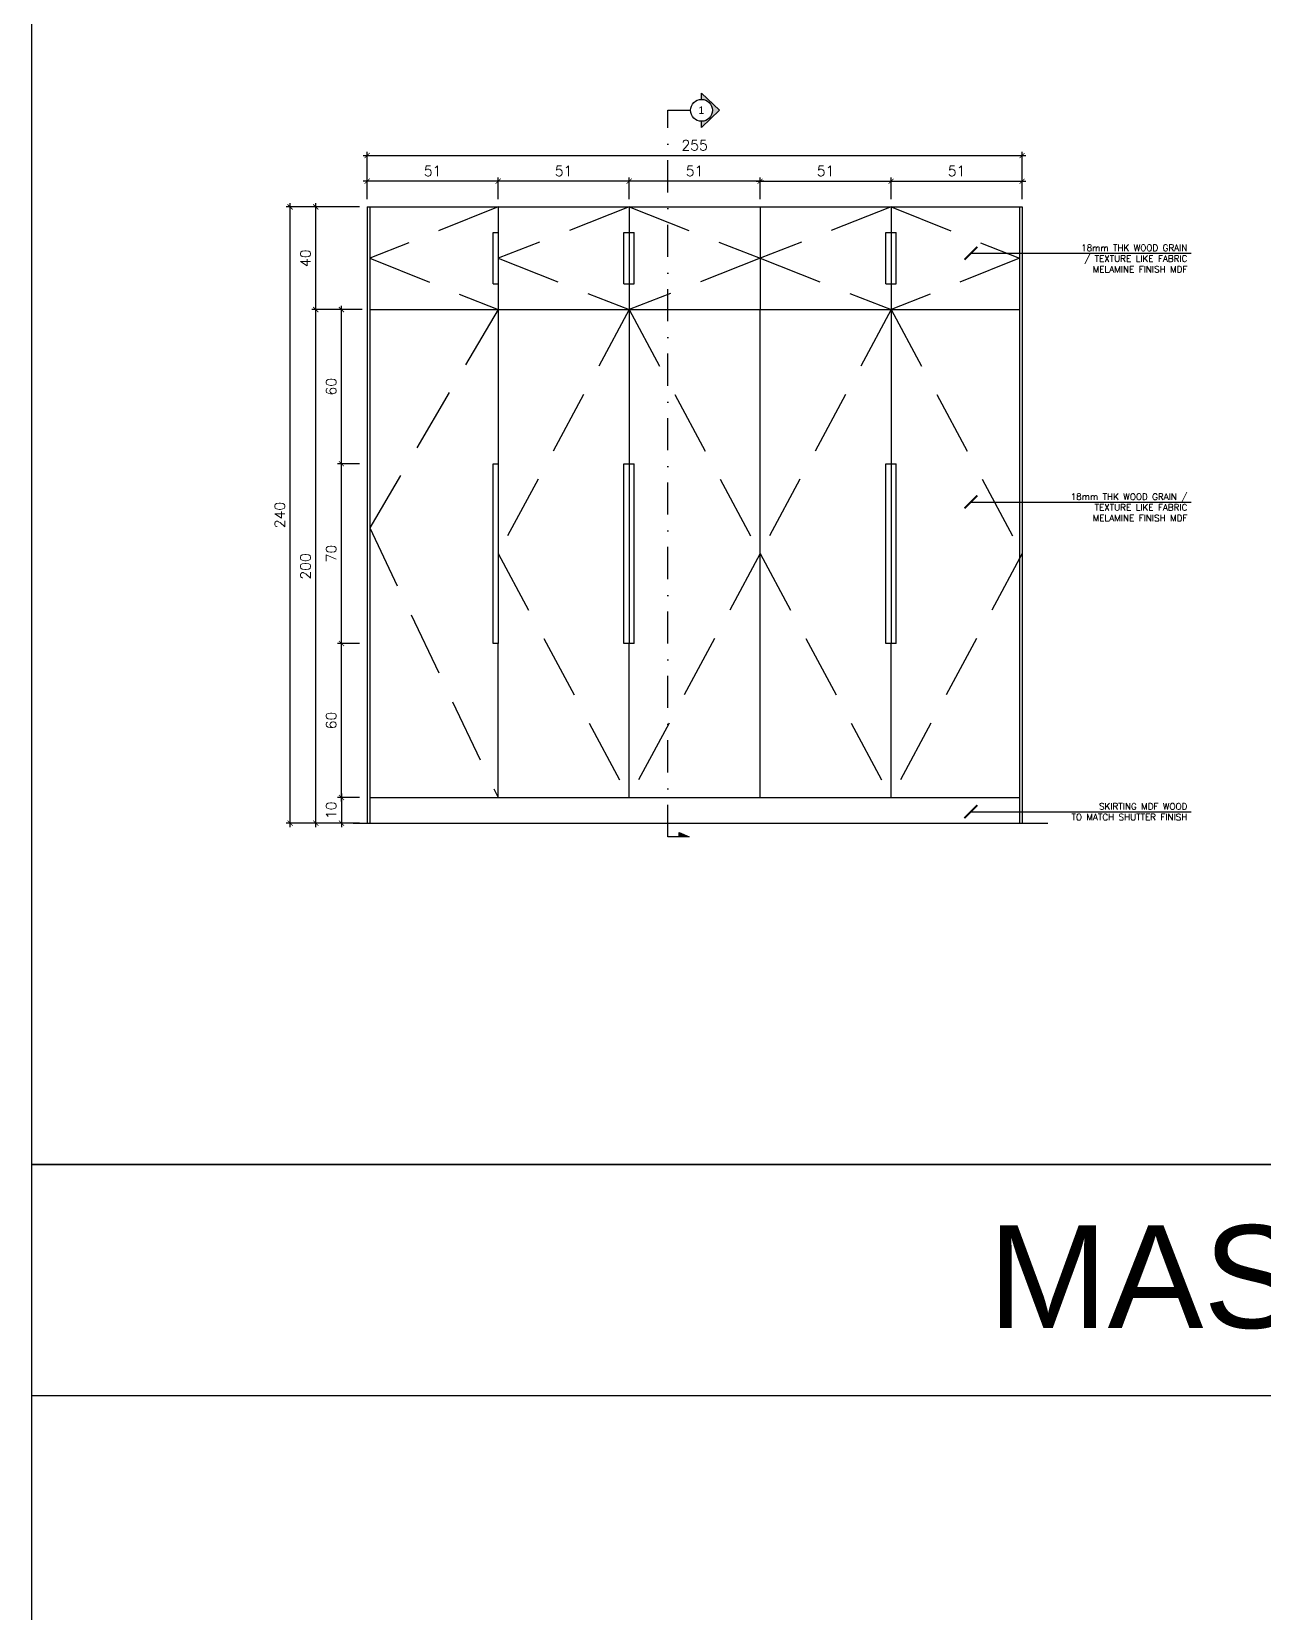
# Model space of a CAD drawing. Header units: centimetres. Extents: x -1287 to 4833, y -4090 to 0.
# Drawn here: x 0 to 480, y -1774 to -1159 of the extents above; entities that cross this region are included whole.
import ezdxf
from ezdxf.enums import TextEntityAlignment as Align

# ---------------------------------------------------------------- set-up
doc = ezdxf.new("R2010")
doc.units = ezdxf.units.CM
doc.header["$LTSCALE"] = 100
doc.header["$MEASUREMENT"] = 0
doc.linetypes.add('DASHDOT', pattern=[1, 0.5, -0.25, 0, -0.25])
doc.linetypes.add('HIDDEN', pattern=[0.375, 0.25, -0.125])
for name, color, linetype in [('CABINET', 4, 'Continuous'), ('DIM IN', 1, 'Continuous'), ('HIDDEN', 8, 'HIDDEN'), ('ID_TitleBlock-Text', 3, 'Continuous'), ('SECTION LINE', 6, 'DASHDOT'), ('TEXT', 3, 'Continuous'), ('WALL SECTION Y-Y FOR XREF$0$TEXT', 3, 'Continuous')]:
    doc.layers.add(name, color=color, linetype=linetype)
doc.styles.add('ART', font='arial.ttf')
doc.styles.add('ROMANS', font='romans')
doc.styles.add('WALL SECTION Y-Y FOR XREF$0$ART', font='arial.ttf')
doc.styles.add('WALL SECTION Y-Y FOR XREF$0$PL18', font='romans.shx', dxfattribs={"height": 18})
doc.dimstyles.new('AS-17-100', dxfattribs={"dimtxt": 10, "dimasz": 5, "dimexe": 10, "dimexo": 10, "dimgap": 6, "dimtad": 1, "dimtoh": 1, "dimdec": 0, "dimdsep": 46, "dimtxsty": 'ROMANS', "dimblk1": 'ARCHTICK', "dimblk2": 'ARCHTICK', "dimsah": 1, "dimcen": 25, "dimdle": 10, "dimclrd": 1, "dimclre": 1, "dimclrt": 2, "dimadec": 0, "dimazin": 0, "dimtfac": 1, "dimtdec": 0, "dimtofl": 0, "dimtmove": 2, "dimatfit": 3, "dimldrblk": 'ARCHTICK', "dimfxl": 1, "dimtolj": 1, "dimtzin": 0, "dimarcsym": 0})
doc.dimstyles.new('WALL SECTION Y-Y FOR XREF$0$18-MH-100', dxfattribs={"dimtxt": 18, "dimasz": 12, "dimexe": 15, "dimexo": 15, "dimgap": 6, "dimtad": 1, "dimtoh": 1, "dimdec": 0, "dimzin": 0, "dimdsep": 46, "dimtxsty": 'WALL SECTION Y-Y FOR XREF$0$PL18', "dimblk1": 'WALL SECTION Y-Y FOR XREF$0$_ARCHTICK', "dimblk2": 'WALL SECTION Y-Y FOR XREF$0$_ARCHTICK', "dimsah": 1, "dimcen": 25, "dimdle": 15, "dimclrd": 1, "dimclre": 1, "dimclrt": 2, "dimadec": 0, "dimazin": 0, "dimtfac": 1, "dimtdec": 0, "dimtmove": 2, "dimatfit": 3, "dimldrblk": 'WALL SECTION Y-Y FOR XREF$0$_ARCHTICK', "dimfxl": 1, "dimtolj": 1, "dimtzin": 0, "dimarcsym": 0})

# ---------------------------------------------------------------- blocks, each defined once
blk = doc.blocks.new('_ARCHTICK')
at = {"color": 0, "linetype": 'ByBlock', "const_width": 0.15}
blk.add_lwpolyline([(-0.5, -0.5), (0.5, 0.5)], dxfattribs=at)
blk = doc.blocks.new('*D120')
at = {"layer": 'Defpoints', "color": 0, "transparency": 16777216}
for p in [(110.6239394861552, -1267.041637517144), (130.6239394861551, -1267.041637517144), (130.6239394861551, -1467.041637517144)]:
    blk.add_point(p, dxfattribs=at)
at = {"layer": 'DIM IN', "color": 1, "lineweight": -2, "transparency": 16777216}
for p, q in [((127.6239394861551, -1267.041637517144), (109.1239394861552, -1267.041637517144)), ((110.6239394861552, -1468.541637517144), (110.6239394861552, -1265.541637517144)), ((127.6239394861551, -1467.041637517144), (109.1239394861552, -1467.041637517144))]:
    blk.add_line(p, q, dxfattribs=at)
at = {"layer": 'DIM IN', "color": 1, "lineweight": -2, "transparency": 16777216, "xscale": 2, "yscale": 2, "zscale": 2}
for p, rotation in [((110.6239394861552, -1267.041637517144), 90), ((110.6239394861552, -1467.041637517144), 270)]:
    blk.add_blockref('_ARCHTICK', p, dxfattribs=dict(at, rotation=rotation))
at = {"layer": 'DIM IN', "color": 2, "transparency": 16777216, "insert": (106.6239394861548, -1367.041637517144), "char_height": 4, "attachment_point": 5, "rotation": 90, "style": 'ROMANS'}
blk.add_mtext('\\A1;200', dxfattribs=at)
blk = doc.blocks.new('*D284')
at = {"layer": 'Defpoints', "color": 0, "transparency": 16777216}
for p in [(334.6239394861564, -1217.041637517144), (283.623939486165, -1227.041637517146), (334.6239394861564, -1227.041637517144)]:
    blk.add_point(p, dxfattribs=at)
at = {"layer": 'DIM IN', "color": 1, "lineweight": -2, "transparency": 16777216}
for p, q in [((282.123939486165, -1217.041637517144), (336.1239394861564, -1217.041637517144)), ((283.623939486165, -1224.041637517146), (283.623939486165, -1215.541637517144)), ((334.6239394861564, -1224.041637517144), (334.6239394861564, -1215.541637517144))]:
    blk.add_line(p, q, dxfattribs=at)
at = {"layer": 'DIM IN', "color": 1, "lineweight": -2, "transparency": 16777216, "xscale": 2, "yscale": 2, "zscale": 2, "rotation": 180}
blk.add_blockref('_ARCHTICK', (283.623939486165, -1217.041637517144), dxfattribs=at)
at = {"layer": 'DIM IN', "color": 1, "lineweight": -2, "transparency": 16777216, "xscale": 2, "yscale": 2, "zscale": 2}
blk.add_blockref('_ARCHTICK', (334.6239394861564, -1217.041637517144), dxfattribs=at)
at = {"layer": 'DIM IN', "color": 2, "transparency": 16777216, "insert": (309.1239394861607, -1213.041637517144), "char_height": 4, "attachment_point": 5, "style": 'ROMANS'}
blk.add_mtext('\\A1;51', dxfattribs=at)
blk = doc.blocks.new('*D121')
at = {"layer": 'Defpoints', "color": 0, "transparency": 16777216}
for p in [(385.6239394861586, -1207.041637517144), (130.623939486155, -1227.041637517144), (385.6239394861586, -1227.041637517144)]:
    blk.add_point(p, dxfattribs=at)
at = {"layer": 'DIM IN', "color": 1, "lineweight": -2, "transparency": 16777216}
for p, q in [((130.623939486155, -1224.041637517144), (130.623939486155, -1205.541637517144)), ((385.6239394861586, -1224.041637517144), (385.6239394861586, -1205.541637517144)), ((129.123939486155, -1207.041637517144), (387.1239394861586, -1207.041637517144))]:
    blk.add_line(p, q, dxfattribs=at)
at = {"layer": 'DIM IN', "color": 1, "lineweight": -2, "transparency": 16777216, "xscale": 2, "yscale": 2, "zscale": 2, "rotation": 180}
blk.add_blockref('_ARCHTICK', (130.623939486155, -1207.041637517144), dxfattribs=at)
at = {"layer": 'DIM IN', "color": 1, "lineweight": -2, "transparency": 16777216, "xscale": 2, "yscale": 2, "zscale": 2}
blk.add_blockref('_ARCHTICK', (385.6239394861586, -1207.041637517144), dxfattribs=at)
at = {"layer": 'DIM IN', "color": 2, "transparency": 16777216, "insert": (258.1239394861568, -1203.041637517144), "char_height": 4, "attachment_point": 5, "style": 'ROMANS'}
blk.add_mtext('\\A1;255', dxfattribs=at)
blk = doc.blocks.new('*D122')
at = {"layer": 'Defpoints', "color": 0, "transparency": 16777216}
for p in [(120.6239394861552, -1327.041637517145), (130.6239394861551, -1327.041637517145), (130.6239394861551, -1397.041637517145)]:
    blk.add_point(p, dxfattribs=at)
at = {"layer": 'DIM IN', "color": 1, "lineweight": -2, "transparency": 16777216}
for p, q in [((127.6239394861551, -1327.041637517145), (119.1239394861552, -1327.041637517145)), ((120.6239394861552, -1398.541637517145), (120.6239394861552, -1325.541637517145)), ((127.6239394861551, -1397.041637517145), (119.1239394861552, -1397.041637517145))]:
    blk.add_line(p, q, dxfattribs=at)
at = {"layer": 'DIM IN', "color": 1, "lineweight": -2, "transparency": 16777216, "xscale": 2, "yscale": 2, "zscale": 2}
for p, rotation in [((120.6239394861552, -1327.041637517145), 90), ((120.6239394861552, -1397.041637517145), 270)]:
    blk.add_blockref('_ARCHTICK', p, dxfattribs=dict(at, rotation=rotation))
at = {"layer": 'DIM IN', "color": 2, "transparency": 16777216, "insert": (116.6239394861547, -1362.041637517144), "char_height": 4, "attachment_point": 5, "rotation": 90, "style": 'ROMANS'}
blk.add_mtext('\\A1;70', dxfattribs=at)
blk = doc.blocks.new('*D123')
at = {"layer": 'Defpoints', "color": 0, "transparency": 16777216}
for p in [(100.6239394861552, -1227.041637517144), (130.6239394861551, -1227.041637517144), (130.6239394861551, -1467.041637517144)]:
    blk.add_point(p, dxfattribs=at)
at = {"layer": 'DIM IN', "color": 1, "lineweight": -2, "transparency": 16777216}
for p, q in [((127.623939486155, -1227.041637517144), (99.12393948615517, -1227.041637517144)), ((100.6239394861552, -1468.541637517144), (100.6239394861552, -1225.541637517144)), ((127.6239394861551, -1467.041637517144), (99.12393948615522, -1467.041637517144))]:
    blk.add_line(p, q, dxfattribs=at)
at = {"layer": 'DIM IN', "color": 1, "lineweight": -2, "transparency": 16777216, "xscale": 2, "yscale": 2, "zscale": 2}
for p, rotation in [((100.6239394861552, -1227.041637517144), 90), ((100.6239394861552, -1467.041637517144), 270)]:
    blk.add_blockref('_ARCHTICK', p, dxfattribs=dict(at, rotation=rotation))
at = {"layer": 'DIM IN', "color": 2, "transparency": 16777216, "insert": (96.62393948615478, -1347.041637517144), "char_height": 4, "attachment_point": 5, "rotation": 90, "style": 'ROMANS'}
blk.add_mtext('\\A1;240', dxfattribs=at)
blk = doc.blocks.new('*D124')
at = {"layer": 'Defpoints', "color": 0, "transparency": 16777216}
for p in [(120.6239394861551, -1397.041637517145), (130.6239394861551, -1397.041637517145), (130.6239394861551, -1457.041637517144)]:
    blk.add_point(p, dxfattribs=at)
at = {"layer": 'DIM IN', "color": 1, "lineweight": -2, "transparency": 16777216}
for p, q in [((127.6239394861551, -1397.041637517145), (119.1239394861551, -1397.041637517145)), ((120.6239394861552, -1458.541637517144), (120.6239394861551, -1395.541637517145)), ((127.6239394861551, -1457.041637517144), (119.1239394861552, -1457.041637517144))]:
    blk.add_line(p, q, dxfattribs=at)
at = {"layer": 'DIM IN', "color": 1, "lineweight": -2, "transparency": 16777216, "xscale": 2, "yscale": 2, "zscale": 2}
for p, rotation in [((120.6239394861551, -1397.041637517145), 90), ((120.6239394861552, -1457.041637517144), 270)]:
    blk.add_blockref('_ARCHTICK', p, dxfattribs=dict(at, rotation=rotation))
at = {"layer": 'DIM IN', "color": 2, "transparency": 16777216, "insert": (116.6239394861547, -1427.041637517144), "char_height": 4, "attachment_point": 5, "rotation": 90, "style": 'ROMANS'}
blk.add_mtext('\\A1;60', dxfattribs=at)
blk = doc.blocks.new('*D285')
at = {"layer": 'Defpoints', "color": 0, "transparency": 16777216}
for p in [(385.6239394861586, -1217.041637517144), (334.6239394861564, -1227.041637517144), (385.6239394861586, -1227.041637517144)]:
    blk.add_point(p, dxfattribs=at)
at = {"layer": 'DIM IN', "color": 1, "lineweight": -2, "transparency": 16777216}
for p, q in [((333.1239394861564, -1217.041637517144), (387.1239394861586, -1217.041637517144)), ((334.6239394861564, -1224.041637517144), (334.6239394861564, -1215.541637517144)), ((385.6239394861586, -1224.041637517144), (385.6239394861586, -1215.541637517144))]:
    blk.add_line(p, q, dxfattribs=at)
at = {"layer": 'DIM IN', "color": 1, "lineweight": -2, "transparency": 16777216, "xscale": 2, "yscale": 2, "zscale": 2, "rotation": 180}
blk.add_blockref('_ARCHTICK', (334.6239394861564, -1217.041637517144), dxfattribs=at)
at = {"layer": 'DIM IN', "color": 1, "lineweight": -2, "transparency": 16777216, "xscale": 2, "yscale": 2, "zscale": 2}
blk.add_blockref('_ARCHTICK', (385.6239394861586, -1217.041637517144), dxfattribs=at)
at = {"layer": 'DIM IN', "color": 2, "transparency": 16777216, "insert": (360.1239394861575, -1213.041637517144), "char_height": 4, "attachment_point": 5, "style": 'ROMANS'}
blk.add_mtext('\\A1;51', dxfattribs=at)
blk = doc.blocks.new('*D316')
at = {"layer": 'Defpoints', "color": 0, "transparency": 16777216}
for p in [(232.6239394861586, -1217.041637517144), (232.6239394861586, -1227.041637517144), (283.623939486165, -1227.041637517146)]:
    blk.add_point(p, dxfattribs=at)
at = {"layer": 'DIM IN', "color": 1, "lineweight": -2, "transparency": 16777216}
for p, q in [((285.123939486165, -1217.041637517144), (231.1239394861586, -1217.041637517144)), ((232.6239394861586, -1224.041637517144), (232.6239394861586, -1215.541637517144)), ((283.623939486165, -1224.041637517146), (283.623939486165, -1215.541637517144))]:
    blk.add_line(p, q, dxfattribs=at)
at = {"layer": 'DIM IN', "color": 1, "lineweight": -2, "transparency": 16777216, "xscale": 2, "yscale": 2, "zscale": 2, "rotation": 180}
blk.add_blockref('_ARCHTICK', (232.6239394861586, -1217.041637517144), dxfattribs=at)
at = {"layer": 'DIM IN', "color": 1, "lineweight": -2, "transparency": 16777216, "xscale": 2, "yscale": 2, "zscale": 2}
blk.add_blockref('_ARCHTICK', (283.623939486165, -1217.041637517144), dxfattribs=at)
at = {"layer": 'DIM IN', "color": 2, "transparency": 16777216, "insert": (258.1239394861618, -1213.041637517144), "char_height": 4, "attachment_point": 5, "style": 'ROMANS'}
blk.add_mtext('\\A1;51', dxfattribs=at)
blk = doc.blocks.new('*D169')
at = {"layer": 'Defpoints', "color": 0, "transparency": 16777216}
for p in [(181.6239394861504, -1217.041637517144), (181.6239394861504, -1227.041637517144), (232.6239394861586, -1227.041637517144)]:
    blk.add_point(p, dxfattribs=at)
at = {"layer": 'DIM IN', "color": 1, "lineweight": -2, "transparency": 16777216}
for p, q in [((234.1239394861586, -1217.041637517144), (180.1239394861504, -1217.041637517144)), ((181.6239394861504, -1224.041637517144), (181.6239394861504, -1215.541637517144)), ((232.6239394861586, -1224.041637517144), (232.6239394861586, -1215.541637517144))]:
    blk.add_line(p, q, dxfattribs=at)
at = {"layer": 'DIM IN', "color": 1, "lineweight": -2, "transparency": 16777216, "xscale": 2, "yscale": 2, "zscale": 2, "rotation": 180}
blk.add_blockref('_ARCHTICK', (181.6239394861504, -1217.041637517144), dxfattribs=at)
at = {"layer": 'DIM IN', "color": 1, "lineweight": -2, "transparency": 16777216, "xscale": 2, "yscale": 2, "zscale": 2}
blk.add_blockref('_ARCHTICK', (232.6239394861586, -1217.041637517144), dxfattribs=at)
at = {"layer": 'DIM IN', "color": 2, "transparency": 16777216, "insert": (207.1239394861545, -1213.041637517144), "char_height": 4, "attachment_point": 5, "style": 'ROMANS'}
blk.add_mtext('\\A1;51', dxfattribs=at)
blk = doc.blocks.new('*D170')
at = {"layer": 'Defpoints', "color": 0, "transparency": 16777216}
for p in [(130.623939486155, -1217.041637517144), (130.623939486155, -1227.041637517144), (181.6239394861504, -1227.041637517144)]:
    blk.add_point(p, dxfattribs=at)
at = {"layer": 'DIM IN', "color": 1, "lineweight": -2, "transparency": 16777216}
for p, q in [((183.1239394861504, -1217.041637517144), (129.123939486155, -1217.041637517144)), ((130.623939486155, -1224.041637517144), (130.623939486155, -1215.541637517144)), ((181.6239394861504, -1224.041637517144), (181.6239394861504, -1215.541637517144))]:
    blk.add_line(p, q, dxfattribs=at)
at = {"layer": 'DIM IN', "color": 1, "lineweight": -2, "transparency": 16777216, "xscale": 2, "yscale": 2, "zscale": 2, "rotation": 180}
blk.add_blockref('_ARCHTICK', (130.623939486155, -1217.041637517144), dxfattribs=at)
at = {"layer": 'DIM IN', "color": 1, "lineweight": -2, "transparency": 16777216, "xscale": 2, "yscale": 2, "zscale": 2}
blk.add_blockref('_ARCHTICK', (181.6239394861504, -1217.041637517144), dxfattribs=at)
at = {"layer": 'DIM IN', "color": 2, "transparency": 16777216, "insert": (156.1239394861527, -1213.041637517144), "char_height": 4, "attachment_point": 5, "style": 'ROMANS'}
blk.add_mtext('\\A1;51', dxfattribs=at)
blk = doc.blocks.new('*D171')
at = {"layer": 'Defpoints', "color": 0, "transparency": 16777216}
for p in [(110.6239394861552, -1227.041637517144), (130.6239394861551, -1227.041637517144), (130.6239394861551, -1267.041637517144)]:
    blk.add_point(p, dxfattribs=at)
at = {"layer": 'DIM IN', "color": 1, "lineweight": -2, "transparency": 16777216}
for p, q in [((127.623939486155, -1227.041637517144), (109.1239394861552, -1227.041637517144)), ((110.6239394861552, -1268.541637517144), (110.6239394861552, -1225.541637517144)), ((127.6239394861551, -1267.041637517144), (109.1239394861552, -1267.041637517144))]:
    blk.add_line(p, q, dxfattribs=at)
at = {"layer": 'DIM IN', "color": 1, "lineweight": -2, "transparency": 16777216, "xscale": 2, "yscale": 2, "zscale": 2}
for p, rotation in [((110.6239394861552, -1227.041637517144), 90), ((110.6239394861552, -1267.041637517144), 270)]:
    blk.add_blockref('_ARCHTICK', p, dxfattribs=dict(at, rotation=rotation))
at = {"layer": 'DIM IN', "color": 2, "transparency": 16777216, "insert": (106.6239394861548, -1247.041637517144), "char_height": 4, "attachment_point": 5, "rotation": 90, "style": 'ROMANS'}
blk.add_mtext('\\A1;40', dxfattribs=at)
blk = doc.blocks.new('*D172')
at = {"layer": 'Defpoints', "color": 0, "transparency": 16777216}
for p in [(130.6239394861551, -1457.041637517144), (120.6239394861551, -1467.041637517144), (130.6239394861551, -1467.041637517144)]:
    blk.add_point(p, dxfattribs=at)
at = {"layer": 'DIM IN', "color": 1, "lineweight": -2, "transparency": 16777216}
for p, q in [((127.6239394861551, -1457.041637517144), (119.1239394861551, -1457.041637517144)), ((120.6239394861551, -1455.541637517144), (120.6239394861551, -1468.541637517144)), ((127.6239394861551, -1467.041637517144), (119.1239394861551, -1467.041637517144))]:
    blk.add_line(p, q, dxfattribs=at)
at = {"layer": 'DIM IN', "color": 1, "lineweight": -2, "transparency": 16777216, "xscale": 2, "yscale": 2, "zscale": 2}
for p, rotation in [((120.6239394861551, -1457.041637517144), 90), ((120.6239394861551, -1467.041637517144), 270)]:
    blk.add_blockref('_ARCHTICK', p, dxfattribs=dict(at, rotation=rotation))
at = {"layer": 'DIM IN', "color": 2, "transparency": 16777216, "insert": (116.6239394861547, -1462.041637517144), "char_height": 4, "attachment_point": 5, "rotation": 90, "style": 'ROMANS'}
blk.add_mtext('\\A1;10', dxfattribs=at)
blk = doc.blocks.new('*D325')
at = {"layer": 'Defpoints', "color": 0, "transparency": 16777216}
for p in [(120.6239394861551, -1267.041637517144), (131.6239394861587, -1267.041637517144), (130.6239394861551, -1327.041637517145)]:
    blk.add_point(p, dxfattribs=at)
at = {"layer": 'DIM IN', "color": 1, "lineweight": -2, "transparency": 16777216}
for p, q in [((128.6239394861587, -1267.041637517144), (119.1239394861551, -1267.041637517144)), ((120.6239394861551, -1328.541637517145), (120.6239394861551, -1265.541637517144)), ((127.6239394861551, -1327.041637517145), (119.1239394861551, -1327.041637517145))]:
    blk.add_line(p, q, dxfattribs=at)
at = {"layer": 'DIM IN', "color": 1, "lineweight": -2, "transparency": 16777216, "xscale": 2, "yscale": 2, "zscale": 2}
for p, rotation in [((120.6239394861551, -1267.041637517144), 90), ((120.6239394861551, -1327.041637517145), 270)]:
    blk.add_blockref('_ARCHTICK', p, dxfattribs=dict(at, rotation=rotation))
at = {"layer": 'DIM IN', "color": 2, "transparency": 16777216, "insert": (116.6239394861547, -1297.041637517144), "char_height": 4, "attachment_point": 5, "rotation": 90, "style": 'ROMANS'}
blk.add_mtext('\\A1;60', dxfattribs=at)
blk = doc.blocks.new('WALL SECTION Y-Y FOR XREF$0$_ARCHTICK')
at = {"color": 0, "linetype": 'ByBlock', "const_width": 0.15}
blk.add_lwpolyline([(-0.5, -0.5), (0.5, 0.5)], dxfattribs=at)

msp = doc.modelspace()

# ---------------------------------------------------------------- hatches: boundary and pattern name
at = {"layer": 'SECTION LINE'}
h = msp.add_hatch(color=251, dxfattribs=at)
edge = h.paths.add_edge_path()
edge.add_line((260.8225034657441, -1182.762732406123), (260.8225034657441, -1185.168501673169))
edge.add_ellipse((260.8225034657441, -1189.418652106026), major_axis=(3.005310192136046, -3.005310192136035), ratio=0.9999999999999887, start_angle=-45.000000000000284, end_angle=134.9999999999997, ccw=False)
edge.add_line((260.8225034657441, -1193.668802538883), (260.8225034657441, -1196.074571805931))
edge.add_line((260.8225034657441, -1196.074571805931), (267.7774094544725, -1189.418652106024))
edge.add_line((267.7774094544727, -1189.418652106024), (260.8225034657444, -1182.762732406122))
msp.add_hatch(color=251, dxfattribs=at).paths.add_polyline_path([(252.0550310245897, -1470.608223905845), (255.9554060837042, -1472.358896655307), (252.0550310245897, -1472.358896655309)])

# ---------------------------------------------------------------- linework, layer by layer
at = {"layer": 'CABINET', "color": 2}
for p, q in [((130.623939486155, -1227.041637517144), (130.623939486155, -1467.041637517144)), ((130.623939486155, -1227.041637517144), (385.6239394861586, -1227.041637517144)), ((385.6239394861586, -1227.041637517144), (385.6239394861586, -1467.041637517144)), ((125.1631352658533, -1467.041637517144), (395.6239394861586, -1467.041637517144))]:
    msp.add_line(p, q, dxfattribs=at)
at = {"layer": 'CABINET', "color": 1}
for p, q in [((131.6239394861586, -1227.041637517144), (131.6239394861586, -1467.041637517144)), ((181.6239394861504, -1227.041637517144), (181.6239394861484, -1267.041637517144)), ((232.623939486158, -1227.041637517144), (232.623939486156, -1267.041637517144)), ((283.623939486165, -1227.041637517146), (283.623939486167, -1267.041637517144)), ((334.6239394861564, -1227.041637517144), (334.6239394861584, -1267.041637517144)), ((334.6239394861601, -1227.041637517144), (334.6239394861606, -1237.041637517144)), ((384.6239394861586, -1227.041637517144), (384.6239394861586, -1467.041637517144)), ((179.6239394861877, -1237.041637517152), (181.6239394861499, -1237.041637517152)), ((179.6239394861878, -1257.041637517151), (179.6239394861878, -1237.041637517152)), ((230.6239394861618, -1237.041637517169), (234.6239394861519, -1237.041637517169)), ((230.6239394861619, -1257.041637517168), (230.6239394861619, -1237.041637517169)), ((234.6239394861519, -1257.041637517168), (234.6239394861519, -1237.041637517169)), ((332.6239394861677, -1237.041637517144), (336.6239394861578, -1237.041637517144)), ((332.6239394861678, -1257.041637517143), (332.6239394861678, -1237.041637517144)), ((336.6239394861578, -1257.041637517143), (336.6239394861578, -1237.041637517144)), ((179.6239394861878, -1257.041637517151), (181.6239394861489, -1257.041637517151)), ((230.6239394861619, -1257.041637517168), (234.6239394861519, -1257.041637517168)), ((332.6239394861678, -1257.041637517143), (336.6239394861578, -1257.041637517143)), ((334.6239394861615, -1257.041637517143), (334.6239394861619, -1267.041637517144)), ((131.6239394861586, -1267.041637517144), (384.6239394861586, -1267.041637517144)), ((181.6239394861484, -1267.041637517144), (181.6239394861484, -1327.041637517144)), ((232.623939486147, -1267.041637517144), (232.623939486147, -1327.041637517143)), ((283.6239394861668, -1457.041637517144), (283.6239394861668, -1267.041637517144)), ((334.6239394861577, -1267.041637517144), (334.6239394861578, -1327.041637517143)), ((230.6239394861534, -1397.041637517144), (230.6239394861534, -1327.041637517144)), ((230.6239394861534, -1327.041637517144), (234.6239394861434, -1327.041637517144)), ((234.6239394861434, -1397.041637517144), (234.6239394861434, -1327.041637517144)), ((332.6239394861641, -1397.041637517144), (332.6239394861641, -1327.041637517144)), ((332.6239394861641, -1327.041637517144), (336.6239394861541, -1327.041637517144)), ((336.6239394861541, -1397.041637517144), (336.6239394861541, -1327.041637517144)), ((181.6239394861479, -1457.041637517144), (181.6239394861479, -1397.041637517144)), ((234.6239394861425, -1397.041637517144), (230.6239394861525, -1397.041637517144)), ((232.623939486147, -1457.041637517144), (232.623939486147, -1397.041637517145)), ((336.6239394861532, -1397.041637517144), (332.6239394861632, -1397.041637517144)), ((334.6239394861577, -1457.041637517144), (334.6239394861578, -1397.041637517145)), ((131.6239394861586, -1457.041637517144), (384.6239394861586, -1457.041637517144))]:
    msp.add_line(p, q, dxfattribs=at)
at = {"layer": 'CABINET', "color": 8}
for p, q in [((232.6239394861484, -1327.041637517144), (232.6239394861484, -1397.041637517144)), ((334.6239394861591, -1327.041637517144), (334.6239394861591, -1397.041637517144))]:
    msp.add_line(p, q, dxfattribs=at)
at = {"layer": 'CABINET', "color": 1}
msp.add_lwpolyline([(181.6239394861479, -1397.041637517144), (179.6239394861543, -1397.041637517144), (179.6239394861543, -1327.041637517144), (181.6239394861484, -1327.041637517144)], close=True, dxfattribs=at)
at = {"layer": 'HIDDEN'}
for points in [[(181.6239394861419, -1227.041637517127), (131.6239394861501, -1247.041637517127), (181.6239394861398, -1267.041637517127)], [(232.623939486149, -1227.041637517144), (181.6239394861494, -1247.041637517144), (232.623939486147, -1267.041637517144)], [(232.623939486145, -1227.041637517144), (283.623939486166, -1247.041637517145), (232.623939486147, -1267.041637517144)], [(334.6239394861605, -1227.041637517145), (283.623939486166, -1247.041637517145), (334.6239394861584, -1267.041637517145)], [(334.6239394861564, -1227.041637517145), (384.6239394861482, -1247.041637517146), (334.6239394861584, -1267.041637517145)], [(181.6239394861484, -1267.041637517145), (131.6239394861586, -1352.041637517144), (181.6239394861479, -1457.041637517144)], [(232.623939486147, -1267.041637517144), (181.6239394861483, -1362.041637517144), (232.623939486147, -1457.041637517144)], [(232.6239394861471, -1267.041637517144), (283.6239394861457, -1362.041637517144), (232.6239394861471, -1457.041637517144)], [(334.6239394861577, -1267.041637517144), (283.623939486159, -1362.041637517144), (334.6239394861577, -1457.041637517144)], [(334.6239394861577, -1267.041637517144), (385.6239394861564, -1362.041637517144), (334.6239394861577, -1457.041637517144)]]:
    msp.add_lwpolyline(points, dxfattribs=at)
at = {"layer": 'ID_TitleBlock-Text'}
msp.add_line((1469.374375523985, -1690), (-0.008124357576889452, -1690), dxfattribs=at)
for points in [[(-0.008124357576889452, -1600), (1469.374375523985, -1600), (1469.374375523985, -800), (-0.008124357576889452, -800)], [(-0.008124357576889452, -2400), (1469.374375523985, -2400), (1469.374375523985, -1600), (-0.008124357576889452, -1600)]]:
    msp.add_lwpolyline(points, close=True, dxfattribs=at)
at = {"layer": 'SECTION LINE', "color": 2, "linetype": 'Continuous'}
msp.add_lwpolyline([(260.8225034657441, -1185.168501673169), (260.8225034657441, -1182.762732406121), (267.7774094544727, -1189.418652106024), (260.8225034657441, -1196.074571805929), (260.8225034657441, -1193.668802538883)], dxfattribs=at)
at = {"layer": 'SECTION LINE', "color": 1, "ltscale": 0.25}
msp.add_lwpolyline([(252.0550310245897, -1472.358896655309), (252.0550310245897, -1470.608223905845), (255.9554060837042, -1472.358896655307), (247.7064185668344, -1472.35889665531), (247.7064185668316, -1189.418652106025), (256.5723530328871, -1189.418652106025)], dxfattribs=at)
at = {"layer": 'SECTION LINE', "color": 2, "linetype": 'Continuous'}
msp.add_circle((260.8225034657441, -1189.418652106026), 4.250150432856842, dxfattribs=at)

# ---------------------------------------------------------------- texts
at = {"layer": 'SECTION LINE', "color": 2, "style": 'ART'}
msp.add_text('1', height=2.953124999998806, dxfattribs=at).set_placement((260.7628758634445, -1189.349464290631), align=Align.MIDDLE_CENTER)
at = {"layer": 'TEXT', "style": 'ART'}
msp.add_text('MASTER BEDROOM - 1st FLOOR', height=40, dxfattribs=at).set_placement((372.3922136240817, -1663.631229141498, 0.0003405660753824788))
at = {"layer": 'TEXT', "char_height": 2.5, "attachment_point": 3, "style": 'ROMANS'}
for s, insert in [('18mm THK WOOD GRAIN \\P/^ITEXTURE LIKE FABRIC \\PMELAMINE FINISH MDF', (449.9708838657484, -1241.726397164546)), ('18mm THK WOOD GRAIN /\\PTEXTURE LIKE FABRIC \\PMELAMINE FINISH MDF', (449.9708838657484, -1338.642115204022)), ('SKIRTING MDF WOOD\\PTO MATCH SHUTTER FINISH', (449.9708838657484, -1459.257715890666))]:
    msp.add_mtext_dynamic_manual_height_columns(s, width=108.9032135798393, gutter_width=100, heights=[0], dxfattribs=dict(at, insert=insert))

# ---------------------------------------------------------------- dimensions: what is measured, and where the dimension line sits
at = {"layer": 'DIM IN'}
for base, p1, p2, picture, middle in [((385.6239394861586, -1207.041637517144), (130.623939486155, -1227.041637517144), (385.6239394861586, -1227.041637517144), '*D121', (258.1239394861568, -1203.041637517144)), ((130.623939486155, -1217.041637517144), (181.6239394861504, -1227.041637517144), (130.623939486155, -1227.041637517144), '*D170', (156.1239394861527, -1213.041637517144)), ((181.6239394861504, -1217.041637517144), (232.6239394861586, -1227.041637517144), (181.6239394861504, -1227.041637517144), '*D169', (207.1239394861545, -1213.041637517144)), ((232.6239394861586, -1217.041637517144), (283.623939486165, -1227.041637517146), (232.6239394861586, -1227.041637517144), '*D316', (258.1239394861618, -1213.041637517144)), ((334.6239394861564, -1217.041637517144), (283.623939486165, -1227.041637517146), (334.6239394861564, -1227.041637517144), '*D284', (309.1239394861607, -1213.041637517144)), ((385.6239394861586, -1217.041637517144), (334.6239394861564, -1227.041637517144), (385.6239394861586, -1227.041637517144), '*D285', (360.1239394861575, -1213.041637517144))]:
    dim = msp.add_linear_dim(base=base, p1=p1, p2=p2, dimstyle='AS-17-100', override={"dimtxt": 4, "dimasz": 2, "dimexe": 1.5, "dimexo": 3, "dimgap": 2, "dimdec": 1, "dimdle": 1.5}, dxfattribs=at)
    dim.commit()
    dim.dimension.update_dxf_attribs({"geometry": picture, "text_midpoint": middle})
for base, p1, p2, picture, middle in [((100.6239394861552, -1227.041637517144), (130.623939486155, -1467.041637517144), (130.623939486155, -1227.041637517144), '*D123', (96.62393948615478, -1347.041637517144)), ((110.6239394861552, -1227.041637517144), (130.623939486155, -1267.041637517144), (130.623939486155, -1227.041637517144), '*D171', (106.6239394861548, -1247.041637517144)), ((110.6239394861552, -1267.041637517144), (130.623939486155, -1467.041637517144), (130.623939486155, -1267.041637517144), '*D120', (106.6239394861548, -1367.041637517144)), ((120.6239394861551, -1267.041637517144), (130.623939486155, -1327.041637517144), (131.6239394861586, -1267.041637517144), '*D325', (116.6239394861547, -1297.041637517144)), ((120.6239394861552, -1327.041637517145), (130.623939486155, -1397.041637517144), (130.623939486155, -1327.041637517144), '*D122', (116.6239394861547, -1362.041637517144)), ((120.6239394861551, -1397.041637517145), (130.623939486155, -1457.041637517144), (130.623939486155, -1397.041637517144), '*D124', (116.6239394861547, -1427.041637517144)), ((120.6239394861551, -1467.041637517144), (130.623939486155, -1457.041637517144), (130.623939486155, -1467.041637517144), '*D172', (116.6239394861547, -1462.041637517144))]:
    dim = msp.add_linear_dim(base=base, p1=p1, p2=p2, angle=90, dimstyle='AS-17-100', override={"dimtxt": 4, "dimasz": 2, "dimexe": 1.5, "dimexo": 3, "dimgap": 2, "dimdec": 1, "dimdle": 1.5}, dxfattribs=at)
    dim.commit()
    dim.dimension.update_dxf_attribs({"geometry": picture, "text_midpoint": middle})

# ---------------------------------------------------------------- leaders
at = {"layer": 'WALL SECTION Y-Y FOR XREF$0$TEXT'}
for points in [[(365.6860897293786, -1245.041637517189), (400.8642973766878, -1245.041637517189), (451.4125294275532, -1245.04163751719)], [(365.6860897293786, -1341.957355556665), (400.8642973766878, -1341.957355556665), (451.4125294275532, -1341.957355556666)], [(365.6860897293786, -1462.572956243309), (400.8642973766878, -1462.572956243309), (451.4125294275532, -1462.57295624331)]]:
    msp.add_leader(points, dimstyle='WALL SECTION Y-Y FOR XREF$0$18-MH-100', override={"dimasz": 5, "dimtad": 0, "dimtxsty": 'WALL SECTION Y-Y FOR XREF$0$ART'}, dxfattribs=at)

doc.saveas('drawing.dxf')
